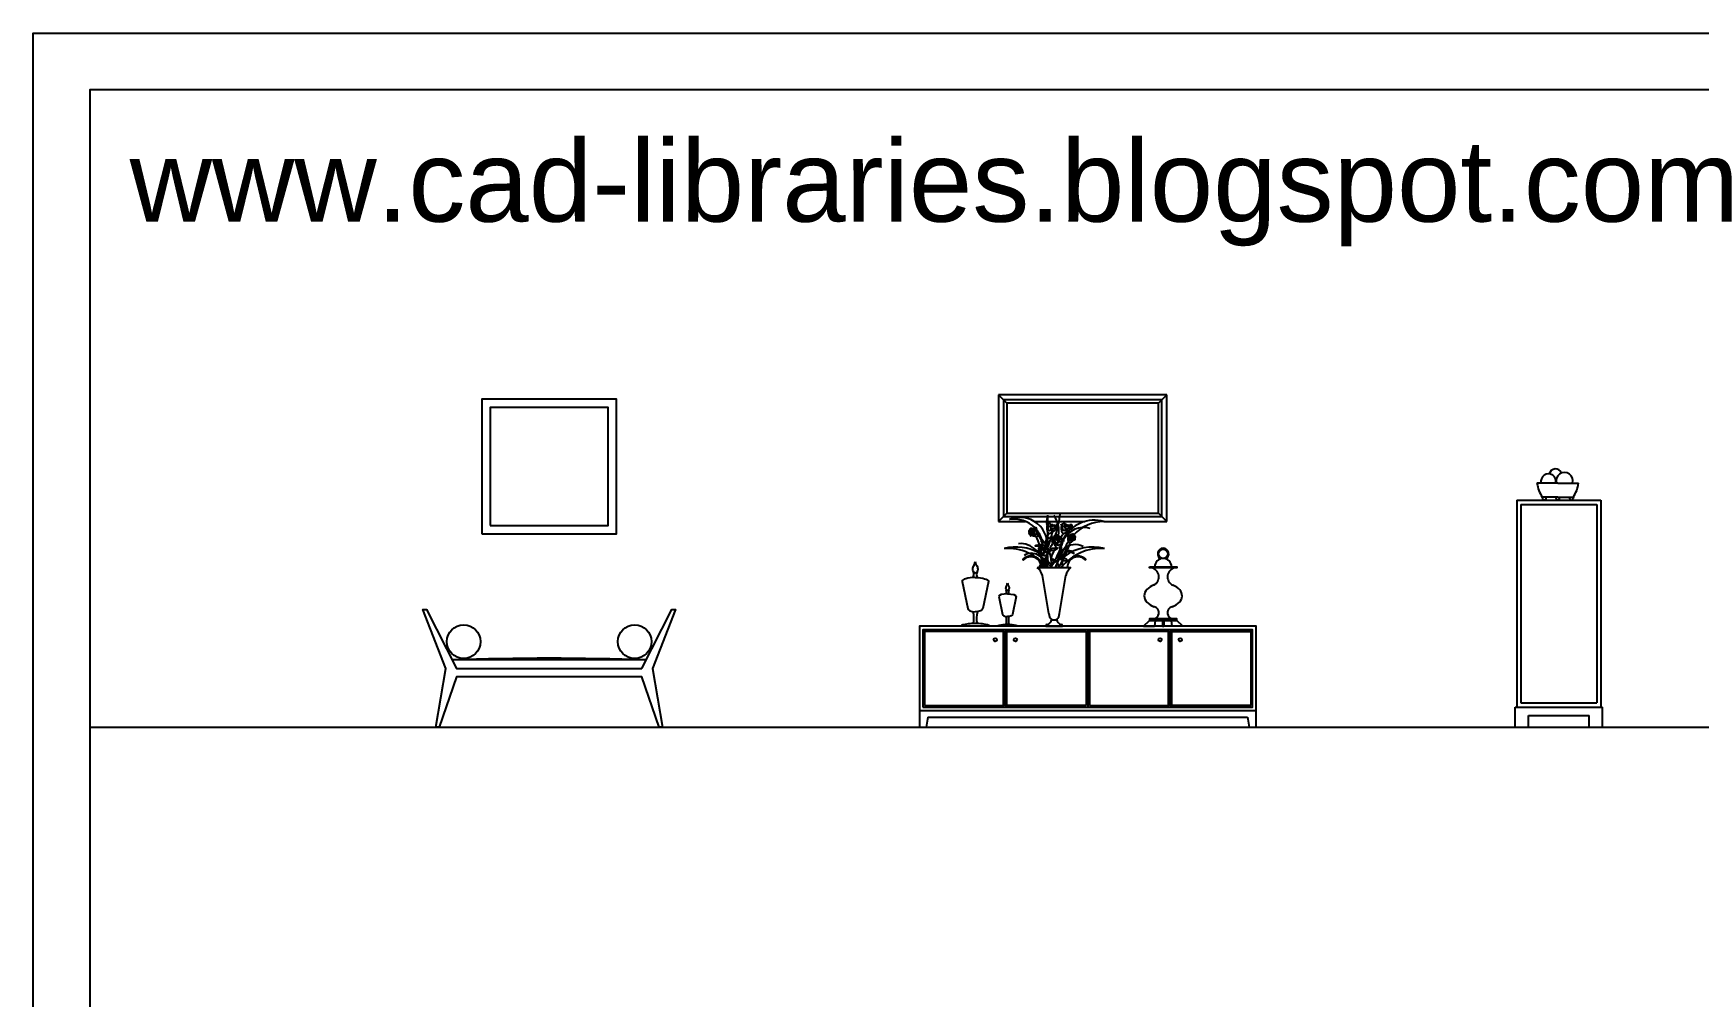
# Model space of a CAD drawing. Header units: inches. Extents: x 6.9 to 49.4, y 11.8 to 36.5.
# Drawn here: x 28.37 to 38.26, y 30.82 to 36.55 of the extents above; entities that cross this region are included whole.
import ezdxf

# ---------------------------------------------------------------- set-up
doc = ezdxf.new("R2010")
doc.units = ezdxf.units.IN
doc.header["$MEASUREMENT"] = 0
doc.layers.add('1', color=1, linetype='Continuous')
doc.layers.add('kadrbm', color=4, linetype='Continuous')
doc.styles.add('bmmm', font='swissel.ttf')

# ---------------------------------------------------------------- blocks, each defined once
blk = doc.blocks.new('kadrbm')
at = {"layer": 'kadrbm', "color": 4}
blk.add_lwpolyline([(0, 0), (0, 24.7972), (21, 24.7972), (21, 0), (0, 0)], close=True, dxfattribs=at)
blk.add_lwpolyline([(20.6631, 0.3257), (20.6631, 24.4603), (0.3369, 24.4603), (0.3369, 0.3257), (20.6631, 0.3257)], dxfattribs=at)
at = {"layer": 'kadrbm', "color": 211, "true_color": 0xf674fb, "style": 'bmmm'}
blk.add_text('www.cad-libraries.blogspot.com', height=0.485134, dxfattribs=at).set_placement((0.5726, 23.6772))

msp = doc.modelspace()

# ---------------------------------------------------------------- linework, layer by layer
at = {"layer": '1'}
for p, q in [((34.102, 34.4004), (34.152, 34.3504)), ((35.102, 34.4004), (34.102, 34.4004)), ((34.102, 34.4004), (34.102, 33.6474)), ((34.132, 34.3704), (34.132, 33.6774)), ((35.072, 34.3704), (34.132, 34.3704)), ((34.152, 34.3504), (34.152, 33.6974)), ((35.052, 34.3504), (34.152, 34.3504)), ((35.052, 34.3504), (35.102, 34.4004)), ((35.052, 33.6974), (35.052, 34.3504)), ((35.072, 33.6774), (35.072, 34.3704)), ((35.102, 33.6474), (35.102, 34.4004)), ((37.4256, 33.8744), (37.3019, 33.8744)), ((37.4256, 33.8744), (37.5493, 33.8744)), ((37.1818, 33.7739), (37.1818, 32.5439)), ((37.1818, 33.7739), (37.6818, 33.7739)), ((37.4256, 33.7915), (37.3333, 33.7915)), ((37.4256, 33.7915), (37.5179, 33.7915)), ((37.6818, 33.7739), (37.6818, 32.5439)), ((34.152, 33.6974), (34.102, 33.6474)), ((34.132, 33.6774), (35.072, 33.6774)), ((34.152, 33.6974), (35.052, 33.6974)), ((35.052, 33.6974), (35.102, 33.6474)), ((37.2068, 33.7489), (37.2068, 32.5689)), ((37.2068, 33.7489), (37.6568, 33.7489)), ((37.6568, 33.7489), (37.6568, 32.5689)), ((34.102, 33.6474), (34.2619, 33.6474)), ((34.3148, 33.6474), (34.6166, 33.6474)), ((34.7266, 33.6474), (35.102, 33.6474)), ((34.41, 33.481), (34.4006, 33.481)), ((34.3321, 33.3739), (34.5321, 33.3739)), ((33.8846, 33.2912), (33.9184, 33.1307)), ((34.0418, 33.2912), (34.0081, 33.1307)), ((34.4005, 33.0997), (34.3624, 33.3261)), ((34.4637, 33.0997), (34.5018, 33.3261)), ((34.1026, 33.2021), (34.1251, 33.0951)), ((34.2074, 33.2021), (34.1848, 33.0951)), ((35.632, 33.0239), (33.632, 33.0239)), ((33.632, 33.0239), (33.632, 32.4239)), ((34.142, 33.0039), (34.142, 32.5439)), ((34.3821, 33.0269), (34.3821, 33.0239)), ((34.3821, 33.0239), (34.4821, 33.0239)), ((34.4821, 33.0269), (34.4821, 33.0239)), ((34.632, 33.0039), (34.632, 32.5439)), ((34.9625, 33.0239), (34.9996, 33.0578)), ((34.9625, 33.0239), (35.028, 33.0239)), ((35.0325, 33.0578), (35.028, 33.0239)), ((35.0757, 33.0578), (35.0757, 33.0239)), ((35.0757, 33.0239), (35.0847, 33.0239)), ((35.0847, 33.0578), (35.0847, 33.0239)), ((35.122, 33.0039), (35.122, 32.5439)), ((35.128, 33.0578), (35.1325, 33.0239)), ((35.198, 33.0239), (35.1325, 33.0239)), ((35.198, 33.0239), (35.1608, 33.0578)), ((35.632, 32.4239), (35.632, 33.0239)), ((37.2068, 32.5689), (37.6568, 32.5689)), ((33.682, 32.4839), (33.672, 32.4239)), ((33.682, 32.4839), (35.582, 32.4839)), ((35.582, 32.4839), (35.592, 32.4239)), ((37.1718, 32.5439), (37.6918, 32.5439)), ((37.1718, 32.4239), (37.1718, 32.5439)), ((37.2518, 32.4239), (37.2518, 32.4939)), ((37.2518, 32.4939), (37.6118, 32.4939)), ((37.6118, 32.4239), (37.6118, 32.4939)), ((37.6918, 32.4239), (37.6918, 32.5439)), ((28.702, 32.4239), (49.0282, 32.4239)), ((33.632, 32.4239), (33.672, 32.4239)), ((35.592, 32.4239), (35.632, 32.4239))]:
    msp.add_line(p, q, dxfattribs=at)
for points in [[(31.031, 33.5739), (31.831, 33.5739), (31.831, 34.3739), (31.031, 34.3739)], [(31.081, 33.6239), (31.781, 33.6239), (31.781, 34.3239), (31.081, 34.3239)], [(34.9996, 33.3768), (35.1608, 33.3768), (35.1608, 33.3713), (34.9996, 33.3713)], [(31.981, 32.7739), (32.161, 33.1239), (32.181, 33.1239), (32.046, 32.7739), (32.1043, 32.4239), (32.0843, 32.4239), (31.981, 32.7239), (30.881, 32.7239), (30.7777, 32.4239), (30.7577, 32.4239), (30.816, 32.7739), (30.681, 33.1239), (30.701, 33.1239), (30.881, 32.7739)], [(34.9996, 33.0578), (35.1608, 33.0578), (35.1608, 33.0689), (34.9996, 33.0689)], [(33.632, 32.5239), (35.632, 32.5239), (35.632, 33.0239), (33.632, 33.0239)], [(33.652, 32.5439), (35.612, 32.5439), (35.612, 33.0039), (33.652, 33.0039)], [(33.662, 32.5539), (34.132, 32.5539), (34.132, 32.9939), (33.662, 32.9939)], [(34.622, 32.5539), (34.152, 32.5539), (34.152, 32.9939), (34.622, 32.9939)], [(34.642, 32.5539), (35.112, 32.5539), (35.112, 32.9939), (34.642, 32.9939)], [(35.602, 32.5539), (35.132, 32.5539), (35.132, 32.9939), (35.602, 32.9939)]]:
    msp.add_lwpolyline(points, close=True, dxfattribs=at)
msp.add_lwpolyline([(32.0067, 32.8239), (30.8553, 32.8239)], dxfattribs=at)
for centre, radius in [((35.0802, 33.4548), 0.0275), ((30.923, 32.9328), 0.1), ((31.939, 32.9328), 0.1), ((34.082, 32.9439), 0.01), ((34.202, 32.9439), 0.01), ((35.062, 32.9439), 0.01), ((35.182, 32.9439), 0.01)]:
    msp.add_circle(centre, radius, dxfattribs=at)
for centre, radius, start, end in [((37.4118, 33.9212), 0.0381, 21.04747, 166.85655), ((37.5172, 33.9085), 0.218, 188.99808, 212.47103), ((37.3697, 33.8856), 0.0446, 345.57113, 194.42887), ((37.4653, 33.8888), 0.0495, 343.13119, 196.86881), ((37.334, 33.9085), 0.218, 327.52897, 351.00192), ((34.2293, 33.5089), 0.1628, 348.85854, 112.79151), ((34.1942, 33.4885), 0.1728, 44.04006, 99.30954), ((39.8797, 33.0737), 5.5219, 173.64004, 174.17063), ((368.9999, 33.4236), 334.6081, 179.955166, 179.963348), ((34.3145, 33.5939), 0.1457, 348.46992, 37.16208), ((33.7524, 33.7907), 0.7233, 347.4538, 352.0554), ((34.6716, 33.447), 0.2079, 73.84259, 153.01439), ((34.2826, 33.5774), 0.00157, 103.72541, 225.3133), ((34.3109, 33.6024), 0.0393, 221.62868, 235.22658), ((34.2881, 33.5877), 0.00652, 99.94222, 191.59971), ((34.3089, 33.5961), 0.0288, 199.73263, 218.25312), ((34.2989, 33.6642), 0.0869, 258.91673, 266.71182), ((34.2988, 33.5937), 0.014, 120.84717, 163.19297), ((34.2888, 33.5949), 0.00445, 54.61388, 140.21748), ((34.2881, 33.5852), 0.00191, 46.20137, 242.4724), ((34.2914, 33.5763), 0.0184, 60.82699, 104.09815), ((34.3087, 33.6006), 0.0275, 218.6279, 263.77489), ((34.2955, 33.5678), 0.00738, 78.34902, 202.85741), ((34.2935, 33.5675), 0.0054, 207.24681, 274.18724), ((34.3068, 33.6717), 0.0869, 258.45331, 278.64452), ((34.2474, 33.5885), 0.0451, 7.33365, 18.23785), ((34.2942, 33.5646), 0.0412, 70.11353, 93.62787), ((34.2957, 33.5898), 0.00394, 59.58926, 224.06753), ((34.2978, 33.5642), 0.00445, 76.52272, 208.15189), ((34.292, 33.5315), 0.035, 62.30895, 86.36413), ((34.3114, 33.5906), 0.0288, 236.50987, 265.58834), ((34.3003, 33.5972), 0.00348, 94.9634, 236.77619), ((34.3087, 33.5994), 0.0125, 212.27006, 288.30256), ((34.3169, 33.6226), 0.0338, 236.77619, 256.98135), ((34.3045, 33.5707), 0.0303, 82.52192, 98.43275), ((34.3321, 33.5698), 0.0412, 102.02195, 130.72842), ((34.3035, 33.596), 0.0228, 275.54238, 315.88733), ((34.3016, 33.5893), 0.0115, 342.32147, 66.36215), ((34.3068, 33.585), 0.00425, 354.47309, 95.5566), ((34.3122, 33.567), 0.00589, 228.26952, 19.82968), ((34.3173, 33.587), 0.0153, 9.80693, 124.41536), ((34.3124, 33.5714), 0.00381, 150.57314, 287.16216), ((34.3832, 33.3239), 0.2536, 102.71919, 105.93734), ((34.3262, 33.5843), 0.0253, 243.83737, 293.12484), ((34.3114, 33.5906), 0.0288, 278.51965, 292.67413), ((34.3246, 33.5771), 0.0147, 58.29298, 117.74689), ((34.3199, 33.5966), 0.014, 32.45684, 74.80264), ((33.3385, 33.0986), 1.0883, 22.08876, 24.96823), ((34.3707, 33.6055), 0.0451, 177.41197, 188.31616), ((34.3292, 33.6004), 0.00445, 55.43234, 141.03594), ((34.2983, 33.5712), 0.0406, 349.42941, 46.80522), ((34.3043, 33.5835), 0.026, 332.08462, 16.09655), ((34.3348, 33.5642), 0.00348, 293.12484, 353.6232), ((34.2115, 33.4011), 0.2045, 352.37674, 51.92532), ((34.1942, 33.4885), 0.1728, 5.06485, 33.69774), ((33.6726, 33.2956), 0.7233, 17.00009, 22.85078), ((34.5834, 33.4879), 0.2045, 154.35748, 172.17368), ((34.4377, 33.6078), 0.0501, 159.47759, 216.85339), ((34.3391, 33.6061), 0.0555, 17.96664, 28.87084), ((34.4081, 33.6149), 0.0189, 81.86744, 196.47587), ((34.4054, 33.6), 0.0181, 88.53591, 147.98983), ((368.9999, 33.4236), 334.6081, 179.971885, 179.989518), ((43.162, 17.5116), 18.2725, 118.60035, 118.6834), ((34.4243, 33.6181), 0.0321, 190.18625, 234.19819), ((33.3716, 33.864), 1.0883, 339.89589, 345.32638), ((34.4012, 33.5801), 0.00429, 212.6596, 273.15796), ((34.3997, 33.607), 0.0312, 273.15796, 322.44543), ((34.4788, 33.2885), 0.3123, 100.34547, 103.56361), ((34.3735, 33.7141), 0.107, 287.63828, 307.8295), ((34.4184, 33.6324), 0.0281, 250.39547, 290.74042), ((34.4242, 33.6261), 0.0142, 139.92066, 223.96133), ((34.4108, 33.6333), 0.0154, 277.98024, 354.01274), ((34.4127, 33.6221), 0.0355, 273.60868, 287.76316), ((34.3891, 33.6544), 0.0416, 309.30145, 329.50662), ((34.4208, 33.6184), 0.00523, 110.7262, 211.80971), ((34.4246, 33.5955), 0.00725, 186.45313, 338.01328), ((34.422, 33.6004), 0.0047, 279.12065, 55.70966), ((34.463, 33.5415), 0.0355, 153.19116, 171.71164), ((34.4102, 33.6346), 0.0338, 302.50791, 347.6549), ((34.4127, 33.6221), 0.0355, 300.69447, 329.77293), ((34.4378, 33.553), 0.00803, 53.40075, 145.05823), ((34.4663, 33.5674), 0.0432, 119.91868, 143.97386), ((34.4426, 33.6056), 0.00909, 3.4254, 127.93378), ((33.7524, 33.7907), 0.7233, 341.48375, 346.83608), ((34.4421, 33.6003), 0.00548, 358.13092, 129.76008), ((34.3863, 33.7102), 0.107, 299.57099, 307.36607), ((34.4305, 33.5403), 0.0226, 14.28552, 57.55667), ((34.4523, 33.5485), 0.0172, 74.3057, 116.6515), ((34.4449, 33.5584), 0.00548, 8.07241, 93.676), ((34.4125, 33.6295), 0.0355, 348.02969, 6.55017), ((34.4042, 33.59), 0.0555, 320.79218, 331.69638), ((34.4451, 33.6063), 0.00666, 292.09556, 359.036), ((34.4068, 33.6354), 0.0484, 331.05622, 344.65413), ((34.4517, 33.6232), 0.00194, 340.9695, 102.55739), ((34.4568, 33.5501), 0.00429, 48.42193, 190.23472), ((34.4224, 33.528), 0.0507, 23.57206, 47.0864), ((34.5892, 33.4984), 0.1283, 142.86986, 157.35031), ((34.4245, 33.6061), 0.0555, 17.96664, 28.87084), ((34.5231, 33.6078), 0.0501, 159.47759, 216.85339), ((34.4936, 33.6149), 0.0189, 81.86744, 196.47587), ((34.4909, 33.6), 0.0181, 88.53591, 147.98983), ((34.5098, 33.6181), 0.0321, 190.18625, 234.19819), ((34.4867, 33.5801), 0.00429, 212.6596, 273.15796), ((34.4852, 33.607), 0.0312, 273.15796, 322.44543), ((34.6077, 33.4776), 0.1337, 73.32542, 152.87788), ((34.5643, 33.2885), 0.3123, 100.34547, 103.56361), ((34.459, 33.7141), 0.107, 287.63828, 307.8295), ((34.5039, 33.6324), 0.0281, 250.39547, 290.74042), ((34.5097, 33.6261), 0.0142, 139.92066, 223.96133), ((34.4963, 33.6333), 0.0154, 277.98024, 354.01274), ((34.4981, 33.6221), 0.0355, 273.60868, 287.76316), ((34.4746, 33.6544), 0.0416, 309.30145, 329.50662), ((34.5063, 33.6184), 0.00523, 110.7262, 211.80971), ((34.5101, 33.5955), 0.00725, 186.45313, 338.01328), ((34.5075, 33.6004), 0.0047, 279.12065, 55.70966), ((34.4803, 33.5428), 0.0383, 17.96664, 28.87084), ((34.5483, 33.5439), 0.0345, 159.47759, 216.85339), ((34.4957, 33.6346), 0.0338, 302.50791, 347.6549), ((34.5231, 33.5301), 0.035, 75.55438, 104.26086), ((34.5279, 33.5488), 0.013, 81.86744, 196.47587), ((34.4981, 33.6221), 0.0355, 300.69447, 329.77293), ((34.5518, 33.5674), 0.0432, 119.91868, 143.97386), ((34.5281, 33.6056), 0.00909, 3.4254, 127.93378), ((34.5275, 33.6003), 0.00548, 358.13092, 129.76008), ((34.4718, 33.7102), 0.107, 299.57099, 307.36607), ((34.504, 33.6173), 0.0739, 287.63828, 307.8295), ((34.554, 33.5404), 0.035, 112.65493, 136.16928), ((34.539, 33.5565), 0.00978, 139.92066, 223.96133), ((34.5438, 33.5412), 0.0257, 107.85006, 123.76089), ((34.5298, 33.5615), 0.0106, 277.98024, 354.01274), ((34.498, 33.6295), 0.0355, 348.02969, 6.55017), ((34.5305, 33.6063), 0.00666, 292.09556, 359.036), ((34.5148, 33.576), 0.0287, 309.30145, 329.50662), ((34.5367, 33.5512), 0.00361, 110.7262, 211.80971), ((34.4923, 33.6354), 0.0484, 331.05622, 344.65413), ((34.537, 33.563), 0.00296, 329.50662, 111.3194), ((34.5371, 33.6232), 0.00194, 340.9695, 102.55739), ((34.5517, 33.5503), 0.0156, 102.18466, 145.45581), ((34.5396, 33.5609), 0.0119, 43.08983, 85.43563), ((34.5294, 33.5624), 0.0233, 302.50791, 347.6549), ((34.5806, 33.5763), 0.0383, 188.04495, 198.94915), ((34.5467, 33.5655), 0.00378, 66.06533, 151.66892), ((34.5433, 33.559), 0.00335, 342.21528, 58.17007), ((34.55, 33.5603), 0.00554, 14.6831, 106.34058), ((34.7311, 33.3955), 0.2511, 90.38847, 136.53591), ((34.5129, 33.6145), 0.0739, 299.57099, 307.36607), ((34.5509, 33.5584), 0.00162, 323.8104, 160.08144), ((34.531, 33.5589), 0.0245, 348.02969, 6.55017), ((34.527, 33.5629), 0.0334, 331.05622, 344.65413), ((34.558, 33.5545), 0.00134, 340.9695, 102.55739), ((34.2049, 33.2138), 0.2815, 60.23291, 104.43354), ((34.1539, 33.182), 0.3051, 38.98996, 93.6103), ((34.2302, 33.3796), 0.1359, 357.60225, 93.94081), ((34.2971, 33.3755), 0.0826, 358.91161, 122.04602), ((34.3514, 33.424), 0.084, 61.28083, 114.41334), ((34.3406, 33.1369), 0.3644, 86.07731, 93.76291), ((34.3411, 33.4692), 0.00666, 160.70533, 227.64577), ((34.3431, 33.4678), 0.00909, 31.80755, 156.31593), ((34.3418, 33.4626), 0.00548, 29.98125, 161.61041), ((34.387, 33.4833), 0.0484, 175.0872, 188.68511), ((34.3407, 33.4874), 0.00194, 57.18394, 178.77183), ((34.3077, 33.4401), 0.0432, 15.76747, 39.82266), ((34.4322, 33.5463), 0.107, 212.37526, 220.17035), ((34.3769, 33.4729), 0.0355, 189.9684, 219.04687), ((34.3797, 33.4798), 0.0355, 153.19116, 171.71164), ((34.3545, 33.4912), 0.00803, 53.40075, 145.05823), ((33.3385, 33.0986), 1.0883, 21.54512, 21.70758), ((34.3836, 33.4838), 0.0338, 172.08643, 217.23342), ((34.3523, 33.4891), 0.00235, 359.6599, 195.93093), ((34.4455, 33.5456), 0.107, 211.91184, 232.10305), ((34.3606, 33.4557), 0.0047, 104.03167, 240.62068), ((34.3751, 33.4845), 0.0281, 229.00091, 269.34586), ((34.3629, 33.4862), 0.00485, 13.04778, 177.52606), ((43.162, 17.5116), 18.2725, 118.78688, 118.80099), ((34.3472, 33.4785), 0.0226, 14.28552, 57.55667), ((34.3689, 33.4867), 0.0172, 74.3057, 116.6515), ((34.3616, 33.4967), 0.00548, 8.07241, 93.676), ((34.3208, 33.5283), 0.0555, 320.79218, 326.24428), ((34.3825, 33.4827), 0.0154, 165.72859, 241.76109), ((34.3734, 33.4883), 0.00429, 48.42193, 190.23472), ((34.4102, 33.495), 0.0416, 190.23472, 210.43988), ((34.368, 33.4722), 0.00523, 307.93162, 49.01513), ((34.3646, 33.4731), 0.0321, 285.54315, 329.55508), ((34.3391, 33.4662), 0.0507, 23.57206, 47.0864), ((34.3675, 33.4806), 0.0142, 295.78, 19.82067), ((34.3485, 33.4681), 0.0501, 302.88794, 0.26374), ((34.3533, 33.4622), 0.0373, 35.98045, 51.89128), ((34.3406, 33.1369), 0.3644, 81.93126, 84.21302), ((34.3759, 33.4367), 0.0507, 55.48047, 84.18695), ((34.3761, 33.4496), 0.0181, 11.75151, 71.20542), ((34.3787, 33.4645), 0.0189, 323.26546, 77.87389), ((34.4404, 33.4324), 0.0555, 136.32259, 141.77469), ((33.7524, 33.7907), 0.7233, 333.30114, 338.58522), ((34.4007, 33.4653), 0.00548, 8.89087, 94.49446), ((34.4072, 33.5513), 0.0777, 266.51744, 301.38365), ((34.4323, 33.451), 0.0374, 65.60678, 142.37634), ((34.3894, 33.4703), 0.0172, 345.91537, 28.26117), ((33.7057, 33.7923), 0.8231, 329.44945, 341.55758), ((34.4862, 33.4251), 0.0713, 117.7142, 185.46265), ((34.3977, 33.5083), 0.1088, 279.70342, 0.7371), ((34.4244, 33.531), 0.00666, 160.70533, 227.64577), ((34.4264, 33.5296), 0.00909, 31.80755, 156.31593), ((34.4251, 33.5244), 0.00548, 29.98125, 161.61041), ((34.4703, 33.5451), 0.0484, 175.0872, 188.68511), ((34.424, 33.5492), 0.00194, 57.18394, 178.77183), ((34.391, 33.5019), 0.0432, 15.76747, 39.82266), ((34.5155, 33.6081), 0.107, 212.37526, 220.17035), ((34.4602, 33.5347), 0.0355, 189.9684, 219.04687), ((34.4398, 33.5139), 0.00725, 181.72805, 333.2882), ((34.4669, 33.5455), 0.0338, 172.08643, 217.23342), ((34.4356, 33.5508), 0.00235, 359.6599, 195.93093), ((34.4671, 33.516), 0.0312, 197.2959, 246.58337), ((34.5288, 33.6074), 0.107, 211.91184, 232.10305), ((35.4414, 32.9527), 1.0883, 148.09318, 157.22793), ((34.4602, 33.5347), 0.0355, 231.97817, 246.13265), ((34.444, 33.5175), 0.0047, 104.03167, 240.62068), ((34.4584, 33.5463), 0.0281, 229.00091, 269.34586), ((34.4462, 33.5479), 0.00485, 13.04778, 177.52606), ((34.2826, 33.2446), 0.3123, 56.17772, 59.39586), ((34.4659, 33.5445), 0.0154, 165.72859, 241.76109), ((34.4935, 33.5568), 0.0416, 190.23472, 210.43988), ((34.5576, 33.4049), 0.1051, 63.96972, 197.12608), ((34.4513, 33.534), 0.00523, 307.93162, 49.01513), ((34.4479, 33.5349), 0.0321, 285.54315, 329.55508), ((34.4508, 33.5423), 0.0142, 295.78, 19.82067), ((34.4319, 33.5299), 0.0501, 302.88794, 0.26374), ((34.4366, 33.524), 0.0373, 35.98045, 51.89128), ((33.7509, 33.7923), 0.8231, 329.44945, 340.80387), ((34.4592, 33.4985), 0.0507, 55.48047, 84.18695), ((34.4594, 33.5113), 0.0181, 11.75151, 71.20542), ((34.462, 33.5263), 0.0189, 323.26546, 77.87389), ((28.9693, 33.0737), 5.5219, 3.11642, 4.4648), ((34.7118, 33.182), 0.3051, 86.3897, 141.01004), ((34.5238, 33.4942), 0.0555, 136.32259, 141.77469), ((34.484, 33.5271), 0.00548, 8.89087, 94.49446), ((34.4728, 33.5321), 0.0172, 345.91537, 28.26117), ((34.6609, 33.2138), 0.2815, 75.56646, 125.92438), ((34.5204, 33.4359), 0.0363, 31.53306, 130.45543), ((34.5148, 33.4008), 0.0653, 56.00486, 105.98363), ((34.5261, 33.5385), 0.0125, 88.53591, 147.98983), ((34.5391, 33.551), 0.0221, 190.18625, 234.19819), ((34.5232, 33.5248), 0.00296, 212.6596, 273.15796), ((34.5221, 33.5434), 0.0215, 273.15796, 322.44543), ((34.5767, 33.3235), 0.2156, 100.34547, 103.56361), ((34.5351, 33.5609), 0.0194, 250.39547, 290.74042), ((34.5311, 33.5538), 0.0245, 273.60868, 287.76316), ((34.5393, 33.5354), 0.005, 186.45313, 338.01328), ((34.5375, 33.5388), 0.00324, 279.12065, 55.70966), ((34.5311, 33.5538), 0.0245, 300.69447, 329.77293), ((34.5681, 33.516), 0.0298, 119.91868, 143.97386), ((34.5518, 33.5424), 0.00628, 3.4254, 127.93378), ((34.5514, 33.5387), 0.00379, 358.13092, 129.76008), ((34.5534, 33.5429), 0.00459, 292.09556, 359.036), ((35.0802, 33.4548), 0.0329, 295.91955, 244.08139), ((33.8977, 33.4189), 0.0664, 324.86818, 350.87279), ((34.0288, 33.4189), 0.0664, 189.12721, 215.13182), ((34.2495, 33.4224), 0.0031, 0.21732, 262.21644), ((34.2929, 33.3729), 0.0638, 0.92332, 136.52488), ((34.2533, 33.4254), 0.0031, 355.41554, 257.41467), ((34.2571, 33.4279), 0.0031, 356.65871, 249.47868), ((34.2612, 33.4305), 0.0031, 348.97258, 250.9717), ((34.2656, 33.4327), 0.0031, 342.28987, 244.289), ((34.2702, 33.4345), 0.0031, 343.7829, 236.60286), ((34.2745, 33.436), 0.0031, 335.84691, 237.84603), ((34.2792, 33.4372), 0.0031, 331.04513, 233.04426), ((34.2839, 33.4381), 0.0031, 326.84605, 228.84517), ((34.2887, 33.4385), 0.0031, 322.04427, 224.0434), ((34.2932, 33.4385), 0.0031, 323.28744, 216.10741), ((34.2982, 33.4384), 0.0031, 315.60131, 217.60043), ((34.2797, 33.3073), 0.0847, 12.84975, 51.84277), ((33.3716, 33.864), 1.0883, 333.23908, 335.99038), ((33.7524, 33.7907), 0.7233, 324.81627, 329.86903), ((34.3565, 33.4521), 0.00725, 181.72805, 333.2882), ((34.3838, 33.4542), 0.0312, 197.2959, 246.58337), ((34.3769, 33.4729), 0.0355, 231.97817, 246.13265), ((34.1993, 33.1828), 0.3123, 56.17772, 59.39586), ((34.2379, 33.4183), 0.1247, 356.78479, 0.8304), ((39.8797, 33.0737), 5.5219, 176.49467, 176.88358), ((34.3731, 33.4295), 0.00429, 246.58337, 307.08173), ((33.3385, 33.0986), 1.0883, 14.65191, 17.47272), ((33.6726, 33.2956), 0.7233, 6.21996, 10.85176), ((34.1549, 33.2725), 0.2781, 21.38508, 34.92546), ((368.9999, 33.4236), 334.6081, 179.996699, 180.008503), ((34.4139, 33.396), 0.0291, 24.79929, 87.82847), ((34.4425, 33.4387), 0.0306, 206.46887, 265.81189), ((34.4838, 33.3958), 0.0332, 30.07925, 119.9405), ((34.5085, 33.4882), 0.0759, 237.00129, 273.01846), ((34.5844, 33.3073), 0.0847, 128.15723, 167.15025), ((34.5739, 33.3729), 0.0638, 43.47512, 179.07668), ((34.5686, 33.4384), 0.0031, 322.39957, 224.39869), ((34.5735, 33.4385), 0.0031, 323.89259, 216.71256), ((34.578, 33.4385), 0.0031, 315.9566, 217.95573), ((34.5829, 33.4381), 0.0031, 311.15483, 213.15395), ((34.5876, 33.4372), 0.0031, 306.95574, 208.95487), ((34.5923, 33.436), 0.0031, 302.15397, 204.15309), ((34.5965, 33.4345), 0.0031, 303.39714, 196.2171), ((34.6011, 33.4327), 0.0031, 295.711, 197.71013), ((34.6055, 33.4305), 0.0031, 289.0283, 191.02742), ((34.6097, 33.4279), 0.0031, 290.52132, 183.34129), ((34.6134, 33.4254), 0.0031, 282.58533, 184.58446), ((34.6172, 33.4224), 0.0031, 277.78356, 179.78268), ((35.0003, 33.3179), 0.0542, 295.20257, 80.10698), ((35.0802, 33.3768), 0.0504, 0, 180), ((35.1601, 33.3179), 0.0542, 99.89302, 244.79743), ((33.9242, 33.3331), 0.0314, 321.96013, 33.22276), ((34.0023, 33.3331), 0.0314, 146.77724, 218.03987), ((34.1112, 33.2873), 0.0443, 324.86818, 350.87279), ((34.1987, 33.2873), 0.0443, 189.12721, 215.13182), ((34.1289, 33.2301), 0.0209, 321.96013, 33.22276), ((34.181, 33.2301), 0.0209, 146.77724, 218.03987), ((33.7976, 33.0715), 0.158, 348.57518, 14.22766), ((34.1289, 33.0715), 0.158, 165.77234, 191.42482), ((34.0445, 33.0556), 0.1053, 348.57518, 14.22766), ((34.2654, 33.0556), 0.1053, 165.77234, 191.42482), ((34.3805, 33.0702), 0.0375, 286.16722, 353.02325), ((34.4837, 33.0702), 0.0375, 186.97675, 253.83278), ((35.0175, 33.105), 0.037, 257.81184, 80.69557), ((35.143, 33.105), 0.037, 99.30443, 282.18816), ((34.3909, 33.0252), 0.00899, 89.68837, 168.93012), ((34.4733, 33.0252), 0.00899, 11.06988, 90.31163), ((31.431, 16.2566), 16.5773, 88.00978, 91.99022)]:
    msp.add_arc(centre, radius, start, end, dxfattribs=at)
for centre, major_axis, ratio, start_param, end_param in [((37.3458, 33.7915), (0, -0.0169), 0.738686, 4.712389, 7.853982), ((37.4256, 33.7915), (0, -0.0169), 0.738686, 4.712389, 7.853982), ((33.9632, 33.3645), (0, 0.0219), 0.765313, 0.737527, 5.545659), ((33.9673, 33.2912), (-0.0826, 0), 0.275664, 4.760991, 6.283185), ((34.155, 33.251), (0, 0.0146), 0.765313, 0.737527, 5.545659), ((35.0802, 33.2051), (0.1126, 0), 0.654554, 2.065236, 4.217949), ((35.0802, 33.2051), (-0.1126, 0), 0.654554, 2.065236, 4.183639), ((34.1576, 33.2021), (-0.0551, 0), 0.275664, 4.760991, 6.283185), ((33.9632, 33.1307), (0.0448, 0), 0.44721, 3.141593, 4.712389), ((34.155, 33.0951), (0.0299, 0), 0.44721, 3.141593, 4.712389), ((34.4321, 33.0997), (0, -0.0382), 0.825099, 4.712389, 7.853982), ((33.9632, 33.0239), (0.0853, 0), 0.19183, 0, 3.141593), ((34.155, 33.0239), (0.0569, 0), 0.19183, 0, 3.141593)]:
    msp.add_ellipse(centre, major_axis=major_axis, ratio=ratio, start_param=start_param, end_param=end_param, dxfattribs=at)
at = {"layer": '1', "extrusion": (0, 0, -1)}
for centre, major_axis, ratio, start_param, end_param in [((37.5054, 33.7915), (0, -0.0169), 0.738686, 4.712389, 7.853982), ((33.9592, 33.2912), (0.0826, 0), 0.275664, 4.760991, 6.283185), ((34.1523, 33.2021), (0.0551, 0), 0.275664, 4.760991, 6.283185), ((33.9632, 33.1307), (-0.0448, 0), 0.44721, 3.141593, 4.712389), ((34.155, 33.0951), (-0.0299, 0), 0.44721, 3.141593, 4.712389)]:
    msp.add_ellipse(centre, major_axis=major_axis, ratio=ratio, start_param=start_param, end_param=end_param, dxfattribs=at)

# ---------------------------------------------------------------- block references
at = {"layer": 'kadrbm'}
msp.add_blockref('kadrbm', (28.3651, 11.7523), dxfattribs=at)

doc.saveas('drawing.dxf')
